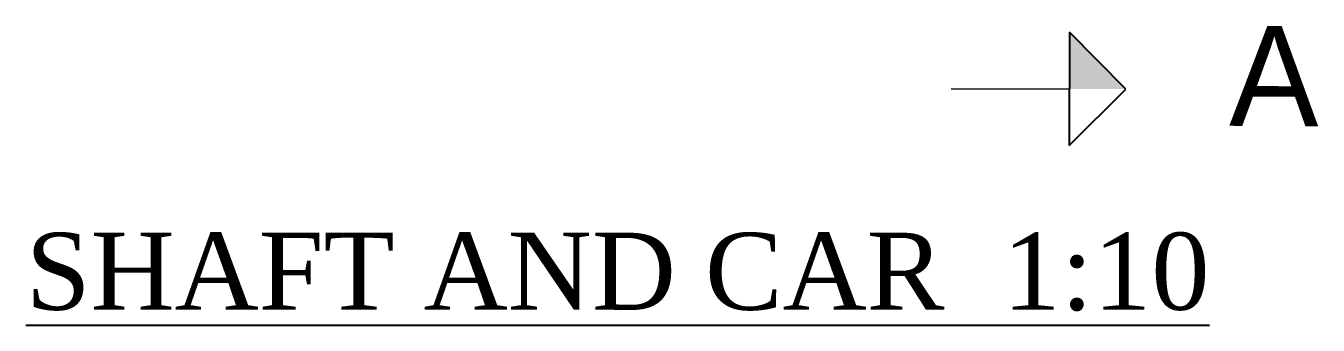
# Model space of a CAD drawing. Header units: millimetres. Extents: x -665 to 1025160, y -26028 to 4210.
# Drawn here: x 1937 to 2775, y -2877 to -2682 of the extents above; entities that cross this region are included whole.
import ezdxf

# ---------------------------------------------------------------- set-up
doc = ezdxf.new("R2010")
doc.units = ezdxf.units.MM
doc.layers.add('Car', color=3, linetype='Continuous', lineweight=18)

msp = doc.modelspace()

# ---------------------------------------------------------------- hatches: boundary and pattern name
at = {"layer": 'Car', "lineweight": 25, "ltscale": 4, "transparency": 16777216}
h = msp.add_hatch(color=256, dxfattribs=at)
h.dxf.hatch_style = 1
h.paths.add_polyline_path([(2613.668, -2723.24), (2613.769, -2686.489), (2650.198, -2723.341)])

# ---------------------------------------------------------------- linework, layer by layer
at = {"layer": 'Car', "lineweight": 25, "ltscale": 4, "transparency": 33554666}
for p, q in [((2613.769, -2686.489), (2613.567, -2759.991)), ((2650.198, -2723.341), (2613.769, -2686.489)), ((2613.567, -2759.991), (2650.314, -2723.467))]:
    msp.add_line(p, q, dxfattribs=at)
at = {"layer": 'Car', "ltscale": 4, "transparency": 33554666}
msp.add_line((2536.88, -2723.24), (2613.668, -2723.24), dxfattribs=at)

# ---------------------------------------------------------------- texts
at = {"ltscale": 4, "transparency": 33554666, "insert": (2775.49, -2682.444), "char_height": 65, "attachment_point": 3, "rotation": 359.727953}
msp.add_mtext_dynamic_manual_height_columns('A', width=315.98199, gutter_width=125, heights=[0], dxfattribs=at)
at = {"insert": (1936.666, -2816.546, -137), "char_height": 50, "attachment_point": 1}
msp.add_mtext_dynamic_manual_height_columns('{\\Fcent|c0;\\L\\C6;SHAFT AND CAR  1:10}', width=2331.14753, gutter_width=200, heights=[0], dxfattribs=at)

doc.saveas('drawing.dxf')
